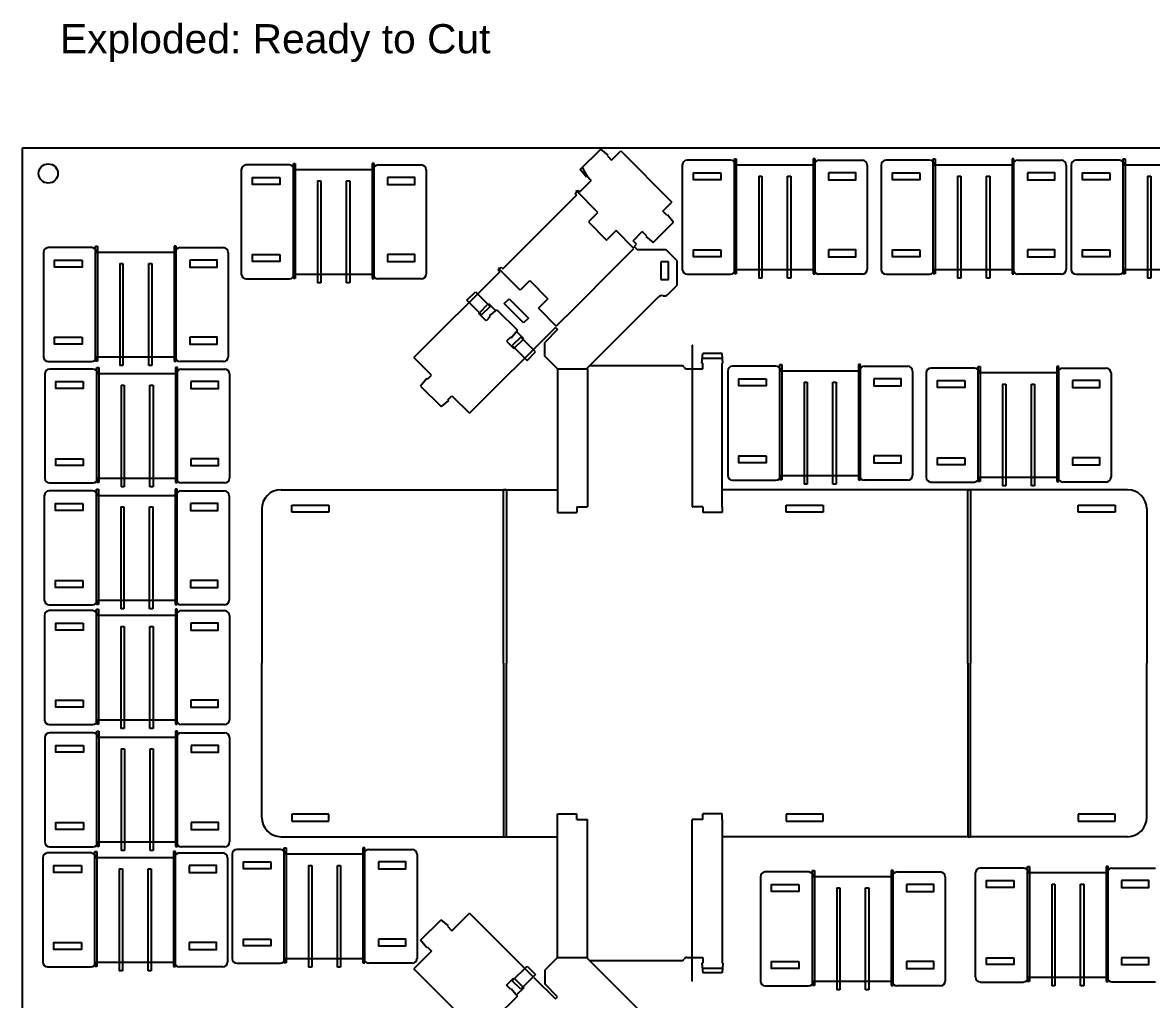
# Model space of a CAD drawing. Header units: inches. Extents: x 1422.9 to 1482.5, y 123.1 to 197.2.
# Drawn here: x 1450.92 to 1457.83, y 152.89 to 158.87 of the extents above; entities that cross this region are included whole.
import ezdxf

# ---------------------------------------------------------------- set-up
doc = ezdxf.new("R2010")
doc.units = ezdxf.units.IN
doc.header["$LTSCALE"] = 0.2
doc.header["$MEASUREMENT"] = 0
doc.layers.get('0').update_dxf_attribs({"color": 255})
for name, color, linetype in [('EXTENTS', 5, 'Continuous'), ('FLEXURES', 1, 'Continuous'), ('OUTLINES', 250, 'Continuous')]:
    doc.layers.add(name, color=color, linetype=linetype)
doc.styles.get("Standard").update_dxf_attribs({"font": 'arial.ttf'})

msp = doc.modelspace()

# ---------------------------------------------------------------- linework, layer by layer
at = {"layer": 'EXTENTS', "color": 3}
for p, q in [((1450.9159, 147.3841), (1450.9159, 158.1057)), ((1450.9159, 158.1057), (1464.5534, 158.1057)), ((1452.7236, 157.9021), (1452.7236, 157.2785)), ((1452.7236, 157.9021), (1452.7433, 157.9021)), ((1452.7433, 157.9021), (1452.7433, 157.2785)), ((1452.9008, 157.9021), (1452.9205, 157.9021)), ((1452.9008, 157.2785), (1452.9008, 157.9021)), ((1452.9205, 157.9021), (1452.9205, 157.2785)), ((1455.4253, 157.9309), (1455.4253, 157.3073)), ((1455.4253, 157.9309), (1455.4449, 157.9309)), ((1455.4449, 157.9309), (1455.4449, 157.3073)), ((1455.6024, 157.9309), (1455.6221, 157.9309)), ((1455.6024, 157.3073), (1455.6024, 157.9309)), ((1455.6221, 157.9309), (1455.6221, 157.3073)), ((1456.6439, 157.9309), (1456.6439, 157.3073)), ((1456.6439, 157.9309), (1456.6635, 157.9309)), ((1456.6635, 157.9309), (1456.6635, 157.3073)), ((1456.821, 157.9309), (1456.8407, 157.9309)), ((1456.821, 157.3073), (1456.821, 157.9309)), ((1456.8407, 157.9309), (1456.8407, 157.3073)), ((1457.8077, 157.9309), (1457.8077, 157.3073)), ((1457.8077, 157.9309), (1457.8274, 157.9309)), ((1457.8274, 157.9309), (1457.8274, 157.3073)), ((1451.5114, 157.3956), (1451.5114, 156.772)), ((1451.5114, 157.3956), (1451.5311, 157.3956)), ((1451.5311, 157.3956), (1451.5311, 156.772)), ((1451.6886, 157.3956), (1451.7083, 157.3956)), ((1451.6886, 156.772), (1451.6886, 157.3956)), ((1451.7083, 157.3956), (1451.7083, 156.772)), ((1452.7433, 157.2785), (1452.7236, 157.2785)), ((1452.9205, 157.2785), (1452.9008, 157.2785)), ((1455.4449, 157.3073), (1455.4253, 157.3073)), ((1455.6221, 157.3073), (1455.6024, 157.3073)), ((1456.6635, 157.3073), (1456.6439, 157.3073)), ((1456.8407, 157.3073), (1456.821, 157.3073)), ((1457.8274, 157.3073), (1457.8077, 157.3073)), ((1451.5311, 156.772), (1451.5114, 156.772)), ((1451.7083, 156.772), (1451.6886, 156.772)), ((1451.5193, 156.6517), (1451.5193, 156.0281)), ((1451.5193, 156.6517), (1451.539, 156.6517)), ((1451.539, 156.6517), (1451.539, 156.0281)), ((1451.6965, 156.6517), (1451.7162, 156.6517)), ((1451.6965, 156.0281), (1451.6965, 156.6517)), ((1451.7162, 156.6517), (1451.7162, 156.0281)), ((1455.7033, 156.6689), (1455.7033, 156.0453)), ((1455.7033, 156.6689), (1455.723, 156.6689)), ((1455.723, 156.6689), (1455.723, 156.0453)), ((1455.8805, 156.6689), (1455.9002, 156.6689)), ((1455.8805, 156.0453), (1455.8805, 156.6689)), ((1455.9002, 156.6689), (1455.9002, 156.0453)), ((1456.9192, 156.6577), (1456.9192, 156.0341)), ((1456.9192, 156.6577), (1456.9388, 156.6577)), ((1456.9388, 156.6577), (1456.9388, 156.0341)), ((1457.0963, 156.6577), (1457.116, 156.6577)), ((1457.0963, 156.0341), (1457.0963, 156.6577)), ((1457.116, 156.6577), (1457.116, 156.0341)), ((1451.539, 156.0281), (1451.5193, 156.0281)), ((1451.7162, 156.0281), (1451.6965, 156.0281)), ((1455.723, 156.0453), (1455.7033, 156.0453)), ((1455.9002, 156.0453), (1455.8805, 156.0453)), ((1456.9388, 156.0341), (1456.9192, 156.0341)), ((1457.116, 156.0341), (1457.0963, 156.0341)), ((1451.517, 155.9051), (1451.517, 155.2816)), ((1451.517, 155.9051), (1451.5367, 155.9051)), ((1451.5367, 155.9051), (1451.5367, 155.2816)), ((1451.6941, 155.9051), (1451.7138, 155.9051)), ((1451.6941, 155.2816), (1451.6941, 155.9051)), ((1451.7138, 155.9051), (1451.7138, 155.2816)), ((1451.5367, 155.2816), (1451.517, 155.2816)), ((1451.7138, 155.2816), (1451.6941, 155.2816)), ((1451.5181, 155.1716), (1451.5181, 154.548)), ((1451.5181, 155.1716), (1451.5378, 155.1716)), ((1451.5378, 155.1716), (1451.5378, 154.548)), ((1451.6953, 155.1716), (1451.715, 155.1716)), ((1451.6953, 154.548), (1451.6953, 155.1716)), ((1451.715, 155.1716), (1451.715, 154.548)), ((1451.5378, 154.548), (1451.5181, 154.548)), ((1451.715, 154.548), (1451.6953, 154.548)), ((1451.5196, 154.4231), (1451.5196, 153.7995)), ((1451.5196, 154.4231), (1451.5393, 154.4231)), ((1451.5393, 154.4231), (1451.5393, 153.7995)), ((1451.6968, 154.4231), (1451.7165, 154.4231)), ((1451.6968, 153.7995), (1451.6968, 154.4231)), ((1451.7165, 154.4231), (1451.7165, 153.7995)), ((1451.5393, 153.7995), (1451.5196, 153.7995)), ((1451.7165, 153.7995), (1451.6968, 153.7995)), ((1451.5075, 153.6869), (1451.5075, 153.0633)), ((1451.5075, 153.6869), (1451.5271, 153.6869)), ((1451.5271, 153.6869), (1451.5271, 153.0633)), ((1451.6846, 153.6869), (1451.7043, 153.6869)), ((1451.6846, 153.0633), (1451.6846, 153.6869)), ((1451.7043, 153.6869), (1451.7043, 153.0633)), ((1452.6675, 153.7089), (1452.6675, 153.0853)), ((1452.6675, 153.7089), (1452.6872, 153.7089)), ((1452.6872, 153.7089), (1452.6872, 153.0853)), ((1452.8447, 153.7089), (1452.8644, 153.7089)), ((1452.8447, 153.0853), (1452.8447, 153.7089)), ((1452.8644, 153.7089), (1452.8644, 153.0853)), ((1457.2206, 153.5944), (1457.2206, 152.9709)), ((1457.2206, 153.5944), (1457.2402, 153.5944)), ((1457.2402, 153.5944), (1457.2402, 152.9709)), ((1457.3977, 153.5944), (1457.4174, 153.5944)), ((1457.3977, 152.9709), (1457.3977, 153.5944)), ((1457.4174, 153.5944), (1457.4174, 152.9709)), ((1455.9034, 153.5705), (1455.9034, 152.9469)), ((1455.9034, 153.5705), (1455.9231, 153.5705)), ((1455.9231, 153.5705), (1455.9231, 152.9469)), ((1456.0806, 153.5705), (1456.1003, 153.5705)), ((1456.0806, 152.9469), (1456.0806, 153.5705)), ((1456.1003, 153.5705), (1456.1003, 152.9469)), ((1451.5271, 153.0633), (1451.5075, 153.0633)), ((1451.7043, 153.0633), (1451.6846, 153.0633)), ((1452.6872, 153.0853), (1452.6675, 153.0853)), ((1452.8644, 153.0853), (1452.8447, 153.0853)), ((1457.2402, 152.9709), (1457.2206, 152.9709)), ((1457.4174, 152.9709), (1457.3977, 152.9709)), ((1455.9231, 152.9469), (1455.9034, 152.9469)), ((1456.1003, 152.9469), (1456.0806, 152.9469))]:
    msp.add_line(p, q, dxfattribs=at)
at = {"layer": 'FLEXURES'}
for p, q in [((1455.2766, 157.3331), (1455.2766, 158.0388)), ((1455.2766, 158.0388), (1455.2884, 158.0388)), ((1455.2884, 158.0388), (1455.2884, 157.3331)), ((1455.7589, 158.0388), (1455.7589, 157.3331)), ((1455.7707, 158.0388), (1455.7589, 158.0388)), ((1455.7707, 157.3331), (1455.7707, 158.0388)), ((1456.4952, 157.3331), (1456.4952, 158.0388)), ((1456.4952, 158.0388), (1456.5071, 158.0388)), ((1456.5071, 158.0388), (1456.5071, 157.3331)), ((1456.9775, 158.0388), (1456.9775, 157.3331)), ((1456.9893, 158.0388), (1456.9775, 158.0388)), ((1456.9893, 157.3331), (1456.9893, 158.0388)), ((1457.6591, 157.3331), (1457.6591, 158.0388)), ((1457.6591, 158.0388), (1457.6709, 158.0388)), ((1457.6709, 158.0388), (1457.6709, 157.3331)), ((1452.575, 157.3043), (1452.575, 158.0099)), ((1452.575, 158.0099), (1452.5868, 158.0099)), ((1452.5868, 158.0099), (1452.5868, 157.3043)), ((1453.0573, 158.0099), (1453.0573, 157.3043)), ((1453.0691, 158.0099), (1453.0573, 158.0099)), ((1453.0691, 157.3043), (1453.0691, 158.0099)), ((1454.3085, 157.8422), (1454.304, 157.8377)), ((1454.4406, 157.7099), (1454.3085, 157.8422)), ((1454.6614, 157.4889), (1454.5518, 157.5984)), ((1451.3628, 156.7978), (1451.3628, 157.5035)), ((1451.3628, 157.5035), (1451.3746, 157.5035)), ((1451.3746, 157.5035), (1451.3746, 156.7978)), ((1451.8451, 157.5035), (1451.8451, 156.7978)), ((1451.8569, 157.5035), (1451.8451, 157.5035)), ((1451.8569, 156.7978), (1451.8569, 157.5035)), ((1454.5487, 157.3761), (1454.6614, 157.4889)), ((1453.8361, 157.3709), (1453.8316, 157.3664)), ((1453.9646, 157.2333), (1453.8316, 157.3664)), ((1454.2982, 157.1254), (1454.5487, 157.376)), ((1455.2884, 157.3331), (1455.2766, 157.3331)), ((1455.7589, 157.3331), (1455.7707, 157.3331)), ((1456.5071, 157.3331), (1456.4952, 157.3331)), ((1456.9775, 157.3331), (1456.9893, 157.3331)), ((1457.6709, 157.3331), (1457.6591, 157.3331)), ((1452.5868, 157.3043), (1452.575, 157.3043)), ((1453.0573, 157.3043), (1453.0691, 157.3043)), ((1454.3818, 157.2089), (1454.4652, 157.2925)), ((1453.6378, 157.1721), (1453.6903, 157.2239)), ((1453.6903, 157.2239), (1453.7806, 157.1332)), ((1453.728, 157.0814), (1453.6378, 157.1721)), ((1453.7806, 157.1332), (1453.728, 157.0814)), ((1454.0759, 157.1219), (1454.1853, 157.0123)), ((1453.9677, 156.9459), (1453.9158, 156.8934)), ((1454.0583, 156.8556), (1453.9677, 156.9459)), ((1453.9158, 156.8934), (1454.0064, 156.8031)), ((1454.0064, 156.8031), (1454.0583, 156.8556)), ((1455.0176, 156.8962), (1455.0176, 155.9062)), ((1455.0205, 156.8962), (1455.0176, 156.8962)), ((1451.3746, 156.7978), (1451.3628, 156.7978)), ((1451.8451, 156.7978), (1451.8569, 156.7978)), ((1455.5547, 156.0711), (1455.5547, 156.7768)), ((1455.5547, 156.7768), (1455.5665, 156.7768)), ((1455.5665, 156.7768), (1455.5665, 156.0711)), ((1456.037, 156.7768), (1456.037, 156.0711)), ((1456.0488, 156.7768), (1456.037, 156.7768)), ((1456.0488, 156.0711), (1456.0488, 156.7768)), ((1451.3707, 156.0539), (1451.3707, 156.7596)), ((1451.3707, 156.7596), (1451.3825, 156.7596)), ((1451.3825, 156.7596), (1451.3825, 156.0539)), ((1451.853, 156.7596), (1451.853, 156.0539)), ((1451.8648, 156.7596), (1451.853, 156.7596)), ((1451.8648, 156.0539), (1451.8648, 156.7596)), ((1454.1938, 156.7508), (1454.3768, 156.7508)), ((1454.3768, 156.7508), (1454.3768, 155.9062)), ((1456.7705, 156.0599), (1456.7705, 156.7656)), ((1456.7705, 156.7656), (1456.7823, 156.7656)), ((1456.7823, 156.7656), (1456.7823, 156.0599)), ((1457.2528, 156.7656), (1457.2528, 156.0599)), ((1457.2646, 156.7656), (1457.2528, 156.7656)), ((1457.2646, 156.0599), (1457.2646, 156.7656)), ((1451.3684, 155.3073), (1451.3684, 156.013)), ((1451.3684, 156.013), (1451.3802, 156.013)), ((1451.3825, 156.0539), (1451.3707, 156.0539)), ((1451.3802, 156.013), (1451.3802, 155.3073)), ((1451.8506, 156.013), (1451.8506, 155.3073)), ((1451.8625, 156.013), (1451.8506, 156.013)), ((1451.853, 156.0539), (1451.8648, 156.0539)), ((1451.8625, 155.3073), (1451.8625, 156.013)), ((1455.5665, 156.0711), (1455.5547, 156.0711)), ((1456.037, 156.0711), (1456.0488, 156.0711)), ((1456.7823, 156.0599), (1456.7705, 156.0599)), ((1457.2528, 156.0599), (1457.2646, 156.0599)), ((1453.8618, 154.9477), (1453.8618, 156.0109)), ((1453.8618, 156.0109), (1453.8795, 156.0109)), ((1453.8795, 156.0109), (1453.8795, 154.9477)), ((1456.7061, 154.9477), (1456.7061, 156.0107)), ((1456.7061, 156.0107), (1456.7238, 156.0107)), ((1456.7238, 156.0107), (1456.7238, 154.9477)), ((1454.3739, 155.9062), (1454.3768, 155.9062)), ((1455.0176, 155.9062), (1455.0205, 155.9062)), ((1451.3802, 155.3073), (1451.3684, 155.3073)), ((1451.3695, 154.5738), (1451.3695, 155.2794)), ((1451.3695, 155.2794), (1451.3813, 155.2794)), ((1451.3813, 155.2794), (1451.3813, 154.5738)), ((1451.8506, 155.3073), (1451.8625, 155.3073)), ((1451.8518, 155.2794), (1451.8518, 154.5738)), ((1451.8636, 155.2794), (1451.8518, 155.2794)), ((1451.8636, 154.5738), (1451.8636, 155.2794)), ((1453.8618, 154.9477), (1453.8618, 153.8846)), ((1453.8795, 153.8846), (1453.8795, 154.9477)), ((1456.7061, 154.9477), (1456.7061, 153.8847)), ((1456.7238, 153.8847), (1456.7238, 154.9477)), ((1451.3813, 154.5738), (1451.3695, 154.5738)), ((1451.8518, 154.5738), (1451.8636, 154.5738)), ((1451.371, 153.8253), (1451.371, 154.531)), ((1451.371, 154.531), (1451.3828, 154.531)), ((1451.3828, 154.531), (1451.3828, 153.8253)), ((1451.8533, 154.531), (1451.8533, 153.8253)), ((1451.8651, 154.531), (1451.8533, 154.531)), ((1451.8651, 153.8253), (1451.8651, 154.531)), ((1454.3739, 153.9893), (1454.3768, 153.9893)), ((1454.3768, 153.1446), (1454.3768, 153.9893)), ((1455.0176, 152.9993), (1455.0176, 153.9893)), ((1455.0176, 153.9893), (1455.0205, 153.9893)), ((1453.8618, 153.8846), (1453.8795, 153.8846)), ((1456.7061, 153.8847), (1456.7238, 153.8847)), ((1451.3828, 153.8253), (1451.371, 153.8253)), ((1451.8533, 153.8253), (1451.8651, 153.8253)), ((1452.5189, 153.1111), (1452.5189, 153.8167)), ((1452.5189, 153.8167), (1452.5307, 153.8167)), ((1452.5307, 153.8167), (1452.5307, 153.1111)), ((1453.0012, 153.8167), (1453.0012, 153.1111)), ((1453.013, 153.8167), (1453.0012, 153.8167)), ((1453.013, 153.1111), (1453.013, 153.8167)), ((1451.3588, 153.0891), (1451.3588, 153.7948)), ((1451.3588, 153.7948), (1451.3706, 153.7948)), ((1451.3706, 153.7948), (1451.3706, 153.0891)), ((1451.8411, 153.7948), (1451.8411, 153.0891)), ((1451.8529, 153.7948), (1451.8411, 153.7948)), ((1451.8529, 153.0891), (1451.8529, 153.7948)), ((1455.7548, 152.9727), (1455.7548, 153.6784)), ((1455.7548, 153.6784), (1455.7666, 153.6784)), ((1455.7666, 153.6784), (1455.7666, 152.9727)), ((1456.2371, 153.6784), (1456.2371, 152.9727)), ((1456.2489, 153.6784), (1456.2371, 153.6784)), ((1456.2489, 152.9727), (1456.2489, 153.6784)), ((1457.0719, 152.9966), (1457.0719, 153.7023)), ((1457.0719, 153.7023), (1457.0837, 153.7023)), ((1457.0837, 153.7023), (1457.0837, 152.9966)), ((1457.5542, 153.7023), (1457.5542, 152.9966)), ((1457.566, 153.7023), (1457.5542, 153.7023)), ((1457.566, 152.9966), (1457.566, 153.7023)), ((1452.5307, 153.1111), (1452.5189, 153.1111)), ((1453.0012, 153.1111), (1453.013, 153.1111)), ((1454.1938, 153.1446), (1454.3768, 153.1446)), ((1451.3706, 153.0891), (1451.3588, 153.0891)), ((1451.8411, 153.0891), (1451.8529, 153.0891)), ((1453.9158, 153.002), (1454.0064, 153.0924)), ((1454.0583, 153.0399), (1453.9677, 152.9495)), ((1454.0064, 153.0924), (1454.0583, 153.0399)), ((1453.9677, 152.9495), (1453.9158, 153.002)), ((1455.0205, 152.9993), (1455.0176, 152.9993)), ((1455.7666, 152.9727), (1455.7548, 152.9727)), ((1456.2371, 152.9727), (1456.2489, 152.9727)), ((1457.0837, 152.9966), (1457.0719, 152.9966)), ((1457.5542, 152.9966), (1457.566, 152.9966))]:
    msp.add_line(p, q, dxfattribs=at)
at = {"layer": 'FLEXURES', "color": 1}
msp.add_line((1454.2982, 157.1254), (1454.1853, 157.0123), dxfattribs=at)
at = {"layer": 'FLEXURES'}
msp.add_circle((1451.0734, 157.9482), 0.0591, dxfattribs=at)
at = {"layer": 'OUTLINES'}
for p, q in [((1454.3324, 157.9717), (1454.4577, 158.097)), ((1454.5036, 158.0594), (1454.4577, 158.097)), ((1454.4995, 158.0553), (1454.5036, 158.0594)), ((1454.4995, 158.0553), (1454.5245, 158.0302)), ((1454.5245, 158.0302), (1454.5802, 158.0859)), ((1454.5802, 158.0859), (1454.8933, 157.7728)), ((1455.253, 158.0289), (1454.9869, 158.0289)), ((1455.7944, 158.0289), (1456.0605, 158.0289)), ((1456.4716, 158.0289), (1456.2055, 158.0289)), ((1457.013, 158.0289), (1457.2791, 158.0289)), ((1457.6355, 158.0289), (1457.3693, 158.0289)), ((1452.2557, 157.9706), (1452.2557, 157.3316)), ((1452.5514, 158.0001), (1452.2853, 158.0001)), ((1453.0632, 157.9706), (1452.5809, 157.9706)), ((1453.0927, 158.0001), (1453.3589, 158.0001)), ((1453.3884, 157.9706), (1453.3884, 157.3316)), ((1454.37, 157.9258), (1454.3324, 157.9717)), ((1454.9573, 157.9994), (1454.9573, 157.3604)), ((1455.7648, 157.9994), (1455.2825, 157.9994)), ((1456.09, 157.9994), (1456.09, 157.3604)), ((1456.1759, 157.9994), (1456.1759, 157.3604)), ((1456.9834, 157.9994), (1456.5011, 157.9994)), ((1457.3086, 157.9994), (1457.3086, 157.3604)), ((1457.3398, 157.9994), (1457.3398, 157.3604)), ((1458.1473, 157.9994), (1457.665, 157.9994)), ((1454.3297, 157.8353), (1454.3992, 157.9049)), ((1454.3742, 157.93), (1454.37, 157.9258)), ((1454.3742, 157.93), (1454.3992, 157.9049)), ((1454.0842, 157.5901), (1454.3108, 157.8166)), ((1454.301, 157.8264), (1454.3198, 157.8452)), ((1454.3108, 157.8166), (1454.301, 157.8264)), ((1454.3198, 157.8452), (1454.3297, 157.8353)), ((1454.8376, 157.7171), (1454.8933, 157.7728)), ((1454.3847, 157.6539), (1454.4406, 157.7099)), ((1454.8627, 157.692), (1454.8376, 157.7171)), ((1454.8627, 157.692), (1454.8669, 157.6962)), ((1454.8669, 157.6962), (1454.9045, 157.6503)), ((1454.3847, 157.6539), (1454.382, 157.6511)), ((1454.382, 157.6511), (1454.4934, 157.5399)), ((1454.7792, 157.525), (1454.9045, 157.6503)), ((1453.8575, 157.3637), (1454.0842, 157.5901)), ((1454.4934, 157.5399), (1454.4962, 157.5426)), ((1454.5518, 157.5984), (1454.4962, 157.5426)), ((1454.6567, 157.5361), (1454.7124, 157.5918)), ((1454.6776, 157.5152), (1454.6567, 157.5361)), ((1454.7374, 157.5668), (1454.7124, 157.5918)), ((1454.7374, 157.5668), (1454.7332, 157.5626)), ((1454.7332, 157.5626), (1454.7792, 157.525)), ((1451.3392, 157.4936), (1451.073, 157.4936)), ((1451.8805, 157.4936), (1452.1466, 157.4936)), ((1454.6626, 157.5002), (1454.6776, 157.5152)), ((1454.6626, 157.5002), (1454.6827, 157.4801)), ((1454.8583, 157.4801), (1454.6827, 157.4801)), ((1454.9263, 157.4121), (1454.8583, 157.4801)), ((1451.0435, 157.4641), (1451.0435, 156.8251)), ((1451.851, 157.4641), (1451.3687, 157.4641)), ((1452.1762, 157.4641), (1452.1762, 156.8251)), ((1454.8731, 157.4069), (1454.8266, 157.4069)), ((1454.8266, 157.4069), (1454.8266, 157.2983)), ((1454.8731, 157.2983), (1454.8731, 157.4069)), ((1454.9263, 157.2645), (1454.9263, 157.4121)), ((1452.5809, 157.3316), (1453.0632, 157.3316)), ((1453.8387, 157.345), (1453.3132, 156.82)), ((1453.8289, 157.3548), (1453.8477, 157.3736)), ((1453.8387, 157.345), (1453.8289, 157.3548)), ((1453.8477, 157.3736), (1453.8575, 157.3637)), ((1454.9869, 157.3309), (1455.253, 157.3309)), ((1455.2825, 157.3604), (1455.7648, 157.3604)), ((1456.0605, 157.3309), (1455.7944, 157.3309)), ((1456.2055, 157.3309), (1456.4716, 157.3309)), ((1456.5011, 157.3604), (1456.9834, 157.3604)), ((1457.2791, 157.3309), (1457.013, 157.3309)), ((1457.3693, 157.3309), (1457.6355, 157.3309)), ((1457.665, 157.3604), (1458.1473, 157.3604)), ((1452.2853, 157.3021), (1452.5514, 157.3021)), ((1453.3589, 157.3021), (1453.0927, 157.3021)), ((1454.0201, 157.2889), (1453.9646, 157.2333)), ((1454.0201, 157.2889), (1454.0229, 157.2917)), ((1454.0229, 157.2917), (1454.1343, 157.1804)), ((1454.8266, 157.2983), (1454.8731, 157.2983)), ((1454.8685, 157.2067), (1454.9263, 157.2645)), ((1454.3709, 156.7508), (1454.8115, 157.1914)), ((1454.8532, 157.1914), (1454.8532, 157.1914)), ((1453.71, 157.0912), (1453.7706, 157.1517)), ((1453.7706, 157.1517), (1453.8152, 157.1071)), ((1453.8667, 157.1507), (1453.8968, 157.1808)), ((1453.9853, 157.0321), (1453.8667, 157.1507)), ((1453.8968, 157.1808), (1454.0154, 157.0621)), ((1454.0759, 157.1219), (1454.1315, 157.1776)), ((1454.1343, 157.1804), (1454.1315, 157.1776)), ((1453.7552, 157.046), (1453.71, 157.0912)), ((1453.7803, 157.071), (1453.7552, 157.046)), ((1453.7761, 157.0752), (1453.822, 157.1127)), ((1453.7803, 157.071), (1453.7761, 157.0752)), ((1453.822, 157.1127), (1453.9472, 156.9874)), ((1454.0154, 157.0621), (1453.9853, 157.0321)), ((1454.1804, 157.0047), (1453.6539, 156.4788)), ((1453.9096, 156.9415), (1453.9472, 156.9874)), ((1454.1935, 156.9915), (1454.1153, 156.9128)), ((1454.1804, 157.0047), (1454.1935, 156.9915)), ((1453.9055, 156.9457), (1453.8804, 156.9206)), ((1453.8804, 156.9206), (1453.9256, 156.8754)), ((1453.9055, 156.9457), (1453.9096, 156.9415)), ((1453.9256, 156.8754), (1453.9862, 156.9359)), ((1453.9862, 156.9359), (1453.9416, 156.9805)), ((1454.1153, 156.8293), (1454.1153, 156.9128)), ((1455.0766, 156.7863), (1455.0825, 156.8453)), ((1455.2007, 156.8453), (1455.0825, 156.8453)), ((1455.2066, 156.7863), (1455.2007, 156.8453)), ((1451.073, 156.7956), (1451.3392, 156.7956)), ((1451.3687, 156.8251), (1451.851, 156.8251)), ((1452.1466, 156.7956), (1451.8805, 156.7956)), ((1453.4209, 156.7121), (1453.3132, 156.82)), ((1454.1938, 156.7508), (1454.1153, 156.8293)), ((1455.0825, 156.7863), (1455.0766, 156.7863)), ((1455.0796, 156.8158), (1455.2036, 156.8158)), ((1455.0825, 156.7508), (1455.0825, 156.7863)), ((1455.2007, 156.7508), (1455.2007, 156.7863)), ((1455.2007, 156.7863), (1455.2066, 156.7863)), ((1451.0514, 156.7202), (1451.0514, 156.0812)), ((1451.3471, 156.7497), (1451.0809, 156.7497)), ((1451.8589, 156.7202), (1451.3766, 156.7202)), ((1451.8884, 156.7497), (1452.1546, 156.7497)), ((1452.1841, 156.7202), (1452.1841, 156.0812)), ((1453.3959, 156.6871), (1453.4209, 156.7121)), ((1454.1938, 156.7508), (1454.1938, 155.9062)), ((1454.9517, 156.7705), (1454.3906, 156.7705)), ((1454.9661, 156.7705), (1454.9661, 156.7705)), ((1454.9858, 156.7508), (1454.994, 156.7508)), ((1454.994, 156.7508), (1455.0176, 156.7508)), ((1455.0176, 156.7508), (1455.0825, 156.7508)), ((1455.2007, 155.9062), (1455.2007, 156.7508)), ((1455.2354, 156.7374), (1455.2354, 156.0984)), ((1455.5311, 156.7669), (1455.2649, 156.7669)), ((1456.0429, 156.7374), (1455.5606, 156.7374)), ((1456.0724, 156.7669), (1456.3386, 156.7669)), ((1456.3681, 156.7374), (1456.3681, 156.0984)), ((1456.4512, 156.7262), (1456.4512, 156.0872)), ((1456.7469, 156.7557), (1456.4808, 156.7557)), ((1457.2587, 156.7262), (1456.7764, 156.7262)), ((1457.2882, 156.7557), (1457.5544, 156.7557)), ((1457.5839, 156.7262), (1457.5839, 156.0872)), ((1453.3917, 156.6912), (1453.3541, 156.6453)), ((1453.3541, 156.6453), (1453.4793, 156.52)), ((1453.3959, 156.6871), (1453.3917, 156.6912)), ((1453.5211, 156.5617), (1453.5461, 156.5867)), ((1453.5461, 156.5867), (1453.6539, 156.4788)), ((1453.5252, 156.5575), (1453.4793, 156.52)), ((1453.5211, 156.5617), (1453.5252, 156.5575)), ((1455.5606, 156.0984), (1456.0429, 156.0984)), ((1456.7764, 156.0872), (1457.2587, 156.0872)), ((1451.0809, 156.0517), (1451.3471, 156.0517)), ((1451.3766, 156.0812), (1451.8589, 156.0812)), ((1452.1546, 156.0517), (1451.8884, 156.0517)), ((1455.2649, 156.0689), (1455.5311, 156.0689)), ((1456.3386, 156.0689), (1456.0724, 156.0689)), ((1456.4808, 156.0577), (1456.7469, 156.0577)), ((1457.5544, 156.0577), (1457.2882, 156.0577)), ((1451.0491, 155.9736), (1451.0491, 155.3346)), ((1451.3447, 156.0031), (1451.0786, 156.0031)), ((1451.8565, 155.9736), (1451.3743, 155.9736)), ((1451.8861, 156.0031), (1452.1522, 156.0031)), ((1452.1817, 155.9736), (1452.1817, 155.3346)), ((1452.4993, 156.0107), (1453.8704, 156.0107)), ((1453.8704, 156.0107), (1454.1938, 156.0107)), ((1456.7149, 156.0107), (1455.2007, 156.0107)), ((1457.6846, 156.0107), (1456.7149, 156.0107)), ((1452.3812, 155.8926), (1452.3812, 154.9477)), ((1452.5652, 155.8727), (1452.5652, 155.9152)), ((1452.5652, 155.9152), (1452.7918, 155.9152)), ((1452.7918, 155.9152), (1452.7918, 155.8727)), ((1454.1938, 155.9062), (1454.1938, 155.8707)), ((1454.3119, 155.9062), (1454.3768, 155.9062)), ((1454.3119, 155.9062), (1454.3119, 155.8707)), ((1455.0825, 155.9062), (1455.0176, 155.9062)), ((1455.0825, 155.9062), (1455.0825, 155.8707)), ((1455.2007, 155.9062), (1455.2007, 155.8707)), ((1455.5936, 155.8727), (1455.5936, 155.9152)), ((1455.5936, 155.9152), (1455.8202, 155.9152)), ((1455.8202, 155.9152), (1455.8202, 155.8727)), ((1457.3833, 155.8727), (1457.3833, 155.9152)), ((1457.3833, 155.9152), (1457.6099, 155.9152)), ((1457.6099, 155.9152), (1457.6099, 155.8727)), ((1457.8028, 155.8926), (1457.8028, 154.9477)), ((1452.7918, 155.8727), (1452.5652, 155.8727)), ((1454.1938, 155.8707), (1454.3119, 155.8707)), ((1455.2007, 155.8707), (1455.0825, 155.8707)), ((1455.8202, 155.8727), (1455.5936, 155.8727)), ((1457.6099, 155.8727), (1457.3833, 155.8727)), ((1451.3743, 155.3346), (1451.8565, 155.3346)), ((1451.0786, 155.3051), (1451.3447, 155.3051)), ((1451.3459, 155.2696), (1451.0797, 155.2696)), ((1452.1522, 155.3051), (1451.8861, 155.3051)), ((1451.8872, 155.2696), (1452.1534, 155.2696)), ((1451.0502, 155.2401), (1451.0502, 154.6011)), ((1451.8577, 155.2401), (1451.3754, 155.2401)), ((1452.1829, 155.2401), (1452.1829, 154.6011)), ((1452.3812, 154.0028), (1452.3812, 154.9477)), ((1457.8028, 154.0028), (1457.8028, 154.9477)), ((1451.0797, 154.5716), (1451.3459, 154.5716)), ((1451.3754, 154.6011), (1451.8577, 154.6011)), ((1452.1534, 154.5716), (1451.8872, 154.5716)), ((1451.0517, 154.4916), (1451.0517, 153.8526)), ((1451.3474, 154.5211), (1451.0813, 154.5211)), ((1451.8592, 154.4916), (1451.3769, 154.4916)), ((1451.8887, 154.5211), (1452.1549, 154.5211)), ((1452.1844, 154.4916), (1452.1844, 153.8526)), ((1452.5652, 154.0227), (1452.5652, 153.9802)), ((1452.7918, 154.0227), (1452.5652, 154.0227)), ((1452.7918, 153.9802), (1452.7918, 154.0227)), ((1454.1938, 153.9893), (1454.1938, 154.0247)), ((1454.1938, 154.0247), (1454.3119, 154.0247)), ((1454.3119, 153.9893), (1454.3119, 154.0247)), ((1455.0825, 153.9893), (1455.0825, 154.0247)), ((1455.2007, 154.0247), (1455.0825, 154.0247)), ((1455.2007, 153.9893), (1455.2007, 154.0247)), ((1455.5936, 154.0227), (1455.5936, 153.9802)), ((1455.8202, 154.0227), (1455.5936, 154.0227)), ((1455.8202, 153.9802), (1455.8202, 154.0227)), ((1457.3833, 154.0227), (1457.3833, 153.9802)), ((1457.6099, 154.0227), (1457.3833, 154.0227)), ((1457.6099, 153.9802), (1457.6099, 154.0227)), ((1452.5652, 153.9802), (1452.7918, 153.9802)), ((1454.1938, 153.1446), (1454.1938, 153.9893)), ((1454.3119, 153.9893), (1454.3768, 153.9893)), ((1455.0825, 153.9893), (1455.0176, 153.9893)), ((1455.2007, 153.9893), (1455.2007, 153.1446)), ((1455.5936, 153.9802), (1455.8202, 153.9802)), ((1457.3833, 153.9802), (1457.6099, 153.9802)), ((1452.4993, 153.8847), (1453.8704, 153.8847)), ((1453.8704, 153.8847), (1454.1938, 153.8847)), ((1456.7149, 153.8847), (1455.2007, 153.8847)), ((1457.6846, 153.8847), (1456.7149, 153.8847)), ((1451.0813, 153.8231), (1451.3474, 153.8231)), ((1451.3769, 153.8526), (1451.8592, 153.8526)), ((1452.1549, 153.8231), (1451.8887, 153.8231)), ((1452.4953, 153.8069), (1452.2291, 153.8069)), ((1453.0366, 153.8069), (1453.3027, 153.8069)), ((1451.0395, 153.7554), (1451.0395, 153.1164)), ((1451.3352, 153.7849), (1451.0691, 153.7849)), ((1451.847, 153.7554), (1451.3647, 153.7554)), ((1451.8766, 153.7849), (1452.1427, 153.7849)), ((1452.1722, 153.7554), (1452.1722, 153.1164)), ((1452.1996, 153.7774), (1452.1996, 153.1384)), ((1453.0071, 153.7774), (1452.5248, 153.7774)), ((1453.3323, 153.7774), (1453.3323, 153.1384)), ((1455.7312, 153.6685), (1455.465, 153.6685)), ((1456.2725, 153.6685), (1456.5386, 153.6685)), ((1456.7526, 153.6629), (1456.7526, 153.024)), ((1457.0483, 153.6925), (1456.7822, 153.6925)), ((1457.5601, 153.6629), (1457.0778, 153.6629)), ((1457.5897, 153.6925), (1457.8558, 153.6925)), ((1455.4355, 153.639), (1455.4355, 153)), ((1456.243, 153.639), (1455.7607, 153.639)), ((1456.5682, 153.639), (1456.5682, 153)), ((1453.5461, 153.3087), (1453.6539, 153.4166)), ((1454.0488, 153.0222), (1453.6539, 153.4166)), ((1453.3541, 153.2501), (1453.4793, 153.3755)), ((1453.5252, 153.3379), (1453.4793, 153.3755)), ((1453.5211, 153.3337), (1453.5252, 153.3379)), ((1453.5211, 153.3337), (1453.5461, 153.3087)), ((1453.3917, 153.2042), (1453.3541, 153.2501)), ((1453.4209, 153.1834), (1453.3132, 153.0755)), ((1453.3959, 153.2084), (1453.3917, 153.2042)), ((1453.3959, 153.2084), (1453.4209, 153.1834)), ((1451.3647, 153.1164), (1451.847, 153.1164)), ((1452.2291, 153.1089), (1452.4953, 153.1089)), ((1452.5248, 153.1384), (1453.0071, 153.1384)), ((1453.3027, 153.1089), (1453.0366, 153.1089)), ((1454.1938, 153.1446), (1454.1153, 153.0662)), ((1454.3709, 153.1446), (1454.8115, 152.7041)), ((1454.9517, 153.1249), (1454.3906, 153.1249)), ((1454.9661, 153.1249), (1454.9661, 153.1249)), ((1454.9858, 153.1446), (1454.994, 153.1446)), ((1454.994, 153.1446), (1455.0176, 153.1446)), ((1455.0176, 153.1446), (1455.0825, 153.1446)), ((1455.0825, 153.1092), (1455.0766, 153.1092)), ((1455.0766, 153.1092), (1455.0825, 153.0501)), ((1455.0825, 153.1446), (1455.0825, 153.1092)), ((1455.2007, 153.1446), (1455.2007, 153.1092)), ((1455.2007, 153.1092), (1455.2066, 153.1092)), ((1455.2066, 153.1092), (1455.2007, 153.0501)), ((1451.0691, 153.0869), (1451.3352, 153.0869)), ((1452.1427, 153.0869), (1451.8766, 153.0869)), ((1453.8387, 152.5505), (1453.3132, 153.0755)), ((1454.1153, 153.0662), (1454.1153, 152.9827)), ((1455.0796, 153.0797), (1455.2036, 153.0797)), ((1455.2007, 153.0501), (1455.0825, 153.0501)), ((1453.8804, 152.9748), (1453.9256, 153.0201)), ((1453.9055, 152.9498), (1453.8804, 152.9748)), ((1453.9256, 153.0201), (1453.9862, 152.9595)), ((1454.0488, 153.0222), (1454.1804, 152.8908)), ((1454.1935, 152.9039), (1454.1153, 152.9827)), ((1455.465, 152.9705), (1455.7312, 152.9705)), ((1455.7607, 153), (1456.243, 153)), ((1456.5386, 152.9705), (1456.2725, 152.9705)), ((1456.7822, 152.9944), (1457.0483, 152.9944)), ((1457.0778, 153.024), (1457.5601, 153.024)), ((1457.8558, 152.9944), (1457.5897, 152.9944)), ((1453.822, 152.7827), (1453.9472, 152.9081)), ((1453.9055, 152.9498), (1453.9096, 152.954)), ((1453.9096, 152.954), (1453.9472, 152.9081)), ((1453.9862, 152.9595), (1453.9416, 152.9149)), ((1454.1804, 152.8908), (1454.1935, 152.9039))]:
    msp.add_line(p, q, dxfattribs=at)
for points in [[(1455.194, 157.9522), (1455.194, 157.9097), (1455.0262, 157.9097), (1455.0262, 157.9522)], [(1455.8534, 157.9522), (1455.8534, 157.9097), (1456.0211, 157.9097), (1456.0211, 157.9522)], [(1456.4126, 157.9522), (1456.4126, 157.9097), (1456.2448, 157.9097), (1456.2448, 157.9522)], [(1457.072, 157.9522), (1457.072, 157.9097), (1457.2397, 157.9097), (1457.2397, 157.9522)], [(1457.5764, 157.9522), (1457.5764, 157.9097), (1457.4087, 157.9097), (1457.4087, 157.9522)], [(1452.4923, 157.9233), (1452.4923, 157.8808), (1452.3246, 157.8808), (1452.3246, 157.9233)], [(1453.1518, 157.9233), (1453.1518, 157.8808), (1453.3195, 157.8808), (1453.3195, 157.9233)], [(1455.194, 157.4797), (1455.194, 157.4372), (1455.0262, 157.4372), (1455.0262, 157.4797)], [(1455.8534, 157.4797), (1455.8534, 157.4372), (1456.0211, 157.4372), (1456.0211, 157.4797)], [(1456.4126, 157.4797), (1456.4126, 157.4372), (1456.2448, 157.4372), (1456.2448, 157.4797)], [(1457.072, 157.4797), (1457.072, 157.4372), (1457.2397, 157.4372), (1457.2397, 157.4797)], [(1457.5764, 157.4797), (1457.5764, 157.4372), (1457.4087, 157.4372), (1457.4087, 157.4797)], [(1451.2801, 157.4168), (1451.2801, 157.3743), (1451.1124, 157.3743), (1451.1124, 157.4168)], [(1451.9396, 157.4168), (1451.9396, 157.3743), (1452.1073, 157.3743), (1452.1073, 157.4168)], [(1452.4923, 157.4509), (1452.4923, 157.4084), (1452.3246, 157.4084), (1452.3246, 157.4509)], [(1453.1518, 157.4509), (1453.1518, 157.4084), (1453.3195, 157.4084), (1453.3195, 157.4509)], [(1451.2801, 156.9444), (1451.2801, 156.9019), (1451.1124, 156.9019), (1451.1124, 156.9444)], [(1451.9396, 156.9444), (1451.9396, 156.9019), (1452.1073, 156.9019), (1452.1073, 156.9444)], [(1451.288, 156.6729), (1451.288, 156.6304), (1451.1203, 156.6304), (1451.1203, 156.6729)], [(1451.9475, 156.6729), (1451.9475, 156.6304), (1452.1152, 156.6304), (1452.1152, 156.6729)], [(1455.472, 156.6901), (1455.472, 156.6476), (1455.3043, 156.6476), (1455.3043, 156.6901)], [(1456.1315, 156.6901), (1456.1315, 156.6476), (1456.2992, 156.6476), (1456.2992, 156.6901)], [(1456.6879, 156.679), (1456.6879, 156.6364), (1456.5201, 156.6364), (1456.5201, 156.679)], [(1457.3473, 156.679), (1457.3473, 156.6364), (1457.515, 156.6364), (1457.515, 156.679)], [(1451.288, 156.2005), (1451.288, 156.158), (1451.1203, 156.158), (1451.1203, 156.2005)], [(1451.9475, 156.2005), (1451.9475, 156.158), (1452.1152, 156.158), (1452.1152, 156.2005)], [(1455.472, 156.2177), (1455.472, 156.1752), (1455.3043, 156.1752), (1455.3043, 156.2177)], [(1456.1315, 156.2177), (1456.1315, 156.1752), (1456.2992, 156.1752), (1456.2992, 156.2177)], [(1456.6879, 156.2065), (1456.6879, 156.164), (1456.5201, 156.164), (1456.5201, 156.2065)], [(1457.3473, 156.2065), (1457.3473, 156.164), (1457.515, 156.164), (1457.515, 156.2065)], [(1451.2857, 155.9264), (1451.2857, 155.8839), (1451.118, 155.8839), (1451.118, 155.9264)], [(1451.9451, 155.9264), (1451.9451, 155.8839), (1452.1128, 155.8839), (1452.1128, 155.9264)], [(1451.2857, 155.4539), (1451.2857, 155.4114), (1451.118, 155.4114), (1451.118, 155.4539)], [(1451.9451, 155.4539), (1451.9451, 155.4114), (1452.1128, 155.4114), (1452.1128, 155.4539)], [(1451.2868, 155.1928), (1451.2868, 155.1503), (1451.1191, 155.1503), (1451.1191, 155.1928)], [(1451.9463, 155.1928), (1451.9463, 155.1503), (1452.114, 155.1503), (1452.114, 155.1928)], [(1451.2868, 154.7204), (1451.2868, 154.6779), (1451.1191, 154.6779), (1451.1191, 154.7204)], [(1451.9463, 154.7204), (1451.9463, 154.6779), (1452.114, 154.6779), (1452.114, 154.7204)], [(1451.2883, 154.4443), (1451.2883, 154.4018), (1451.1206, 154.4018), (1451.1206, 154.4443)], [(1451.9478, 154.4443), (1451.9478, 154.4018), (1452.1155, 154.4018), (1452.1155, 154.4443)], [(1451.2883, 153.9719), (1451.2883, 153.9294), (1451.1206, 153.9294), (1451.1206, 153.9719)], [(1451.9478, 153.9719), (1451.9478, 153.9294), (1452.1155, 153.9294), (1452.1155, 153.9719)], [(1451.2762, 153.7082), (1451.2762, 153.6656), (1451.1084, 153.6656), (1451.1084, 153.7082)], [(1451.9356, 153.7082), (1451.9356, 153.6656), (1452.1033, 153.6656), (1452.1033, 153.7082)], [(1452.4362, 153.7301), (1452.4362, 153.6876), (1452.2685, 153.6876), (1452.2685, 153.7301)], [(1453.0957, 153.7301), (1453.0957, 153.6876), (1453.2634, 153.6876), (1453.2634, 153.7301)], [(1456.9893, 153.6157), (1456.9893, 153.5732), (1456.8215, 153.5732), (1456.8215, 153.6157)], [(1457.6487, 153.6157), (1457.6487, 153.5732), (1457.8164, 153.5732), (1457.8164, 153.6157)], [(1455.6721, 153.5918), (1455.6721, 153.5492), (1455.5044, 153.5492), (1455.5044, 153.5918)], [(1456.3316, 153.5918), (1456.3316, 153.5492), (1456.4993, 153.5492), (1456.4993, 153.5918)], [(1452.4362, 153.2577), (1452.4362, 153.2152), (1452.2685, 153.2152), (1452.2685, 153.2577)], [(1453.0957, 153.2577), (1453.0957, 153.2152), (1453.2634, 153.2152), (1453.2634, 153.2577)], [(1451.2762, 153.2357), (1451.2762, 153.1932), (1451.1084, 153.1932), (1451.1084, 153.2357)], [(1451.9356, 153.2357), (1451.9356, 153.1932), (1452.1033, 153.1932), (1452.1033, 153.2357)], [(1455.6721, 153.1193), (1455.6721, 153.0768), (1455.5044, 153.0768), (1455.5044, 153.1193)], [(1456.3316, 153.1193), (1456.3316, 153.0768), (1456.4993, 153.0768), (1456.4993, 153.1193)], [(1456.9893, 153.1432), (1456.9893, 153.1007), (1456.8215, 153.1007), (1456.8215, 153.1432)], [(1457.6487, 153.1432), (1457.6487, 153.1007), (1457.8164, 153.1007), (1457.8164, 153.1432)]]:
    msp.add_lwpolyline(points, close=True, dxfattribs=at)
for centre, radius, start, end in [((1454.9869, 157.9994), 0.0295, 90, 180), ((1455.253, 157.9994), 0.0295, 0, 90), ((1455.7944, 157.9994), 0.0295, 90, 180), ((1456.0605, 157.9994), 0.0295, 0, 90), ((1456.2055, 157.9994), 0.0295, 90, 180), ((1456.4716, 157.9994), 0.0295, 0, 90), ((1457.013, 157.9994), 0.0295, 90, 180), ((1457.2791, 157.9994), 0.0295, 0, 90), ((1457.3693, 157.9994), 0.0295, 90, 180), ((1457.6355, 157.9994), 0.0295, 0, 90), ((1452.2853, 157.9706), 0.0295, 90, 180), ((1452.5514, 157.9706), 0.0295, 0, 90), ((1453.0927, 157.9706), 0.0295, 90, 180), ((1453.3589, 157.9706), 0.0295, 0, 90), ((1454.5802, 158.0859), 0.2559, 203.33182, 225), ((1451.073, 157.4641), 0.0295, 90, 180), ((1451.3392, 157.4641), 0.0295, 0, 90), ((1451.8805, 157.4641), 0.0295, 90, 180), ((1452.1466, 157.4641), 0.0295, 0, 90), ((1452.2853, 157.3316), 0.0295, 180, 270), ((1452.5514, 157.3316), 0.0295, 270, 0), ((1453.0927, 157.3316), 0.0295, 180, 270), ((1453.3589, 157.3316), 0.0295, 270, 0), ((1454.9869, 157.3604), 0.0295, 180, 270), ((1455.253, 157.3604), 0.0295, 270, 0), ((1455.7944, 157.3604), 0.0295, 180, 270), ((1456.0605, 157.3604), 0.0295, 270, 0), ((1456.2055, 157.3604), 0.0295, 180, 270), ((1456.4716, 157.3604), 0.0295, 270, 0), ((1457.013, 157.3604), 0.0295, 180, 270), ((1457.2791, 157.3604), 0.0295, 270, 0), ((1457.3693, 157.3604), 0.0295, 180, 270), ((1457.6355, 157.3604), 0.0295, 270, 0), ((1454.8324, 157.1705), 0.0295, 75, 135), ((1454.8476, 157.2275), 0.0295, 255, 315), ((1451.073, 156.8251), 0.0295, 180, 270), ((1451.3392, 156.8251), 0.0295, 270, 0), ((1451.8805, 156.8251), 0.0295, 180, 270), ((1452.1466, 156.8251), 0.0295, 270, 0), ((1451.0809, 156.7202), 0.0295, 90, 180), ((1451.3471, 156.7202), 0.0295, 0, 90), ((1451.8884, 156.7202), 0.0295, 90, 180), ((1452.1546, 156.7202), 0.0295, 0, 90), ((1454.9517, 156.7508), 0.0197, 29.99999, 90), ((1454.9858, 156.7705), 0.0197, 209.99999, 270), ((1455.2649, 156.7374), 0.0295, 90, 180), ((1455.5311, 156.7374), 0.0295, 0, 90), ((1456.0724, 156.7374), 0.0295, 90, 180), ((1456.3386, 156.7374), 0.0295, 0, 90), ((1456.4808, 156.7262), 0.0295, 90, 180), ((1456.7469, 156.7262), 0.0295, 0, 90), ((1457.2882, 156.7262), 0.0295, 90, 180), ((1457.5544, 156.7262), 0.0295, 0, 90), ((1455.2649, 156.0984), 0.0295, 180, 270), ((1455.5311, 156.0984), 0.0295, 270, 0), ((1456.0724, 156.0984), 0.0295, 180, 270), ((1456.3386, 156.0984), 0.0295, 270, 0), ((1456.4808, 156.0872), 0.0295, 180, 270), ((1456.7469, 156.0872), 0.0295, 270, 0), ((1457.2882, 156.0872), 0.0295, 180, 270), ((1457.5544, 156.0872), 0.0295, 270, 0), ((1451.0809, 156.0812), 0.0295, 180, 270), ((1451.3471, 156.0812), 0.0295, 270, 0), ((1451.8884, 156.0812), 0.0295, 180, 270), ((1452.1546, 156.0812), 0.0295, 270, 0), ((1451.0786, 155.9736), 0.0295, 90, 180), ((1451.3447, 155.9736), 0.0295, 0, 90), ((1451.8861, 155.9736), 0.0295, 90, 180), ((1452.1522, 155.9736), 0.0295, 0, 90), ((1452.4993, 155.8926), 0.1181, 90, 180), ((1457.6846, 155.8926), 0.1181, 360, 90), ((1451.0786, 155.3346), 0.0295, 180, 270), ((1451.3447, 155.3346), 0.0295, 270, 0), ((1451.8861, 155.3346), 0.0295, 180, 270), ((1452.1522, 155.3346), 0.0295, 270, 0), ((1451.0797, 155.2401), 0.0295, 90, 180), ((1451.3459, 155.2401), 0.0295, 0, 90), ((1451.8872, 155.2401), 0.0295, 90, 180), ((1452.1534, 155.2401), 0.0295, 0, 90), ((1451.0797, 154.6011), 0.0295, 180, 270), ((1451.3459, 154.6011), 0.0295, 270, 0), ((1451.8872, 154.6011), 0.0295, 180, 270), ((1452.1534, 154.6011), 0.0295, 270, 0), ((1451.0813, 154.4916), 0.0295, 90, 180), ((1451.3474, 154.4916), 0.0295, 0, 90), ((1451.8887, 154.4916), 0.0295, 90, 180), ((1452.1549, 154.4916), 0.0295, 0, 90), ((1452.4993, 154.0028), 0.1181, 180, 270), ((1457.6846, 154.0028), 0.1181, 270, 360), ((1451.0813, 153.8526), 0.0295, 180, 270), ((1451.3474, 153.8526), 0.0295, 270, 0), ((1451.8887, 153.8526), 0.0295, 180, 270), ((1452.1549, 153.8526), 0.0295, 270, 0), ((1452.2291, 153.7774), 0.0295, 90, 180), ((1452.4953, 153.7774), 0.0295, 0, 90), ((1453.0366, 153.7774), 0.0295, 90, 180), ((1453.3027, 153.7774), 0.0295, 0, 90), ((1451.0691, 153.7554), 0.0295, 90, 180), ((1451.3352, 153.7554), 0.0295, 0, 90), ((1451.8766, 153.7554), 0.0295, 90, 180), ((1452.1427, 153.7554), 0.0295, 0, 90), ((1455.465, 153.639), 0.0295, 90, 180), ((1455.7312, 153.639), 0.0295, 0, 90), ((1456.2725, 153.639), 0.0295, 90, 180), ((1456.5386, 153.639), 0.0295, 0, 90), ((1456.7822, 153.6629), 0.0295, 90, 180), ((1457.0483, 153.6629), 0.0295, 0, 90), ((1457.5897, 153.6629), 0.0295, 90, 180), ((1451.0691, 153.1164), 0.0295, 180, 270), ((1451.3352, 153.1164), 0.0295, 270, 0), ((1451.8766, 153.1164), 0.0295, 180, 270), ((1452.1427, 153.1164), 0.0295, 270, 0), ((1452.2291, 153.1384), 0.0295, 180, 270), ((1452.4953, 153.1384), 0.0295, 270, 0), ((1453.0366, 153.1384), 0.0295, 180, 270), ((1453.3027, 153.1384), 0.0295, 270, 0), ((1454.9517, 153.1446), 0.0197, 270, 330.00001), ((1454.9858, 153.1249), 0.0197, 90, 150.00001), ((1455.465, 153), 0.0295, 180, 270), ((1455.7312, 153), 0.0295, 270, 0), ((1456.2725, 153), 0.0295, 180, 270), ((1456.5386, 153), 0.0295, 270, 0), ((1456.7822, 153.024), 0.0295, 180, 270), ((1457.0483, 153.024), 0.0295, 270, 0), ((1457.5897, 153.024), 0.0295, 180, 270)]:
    msp.add_arc(centre, radius, start, end, dxfattribs=at)

# ---------------------------------------------------------------- texts
at = {"insert": (1451.1451, 158.8631), "char_height": 0.178753, "attachment_point": 1}
msp.add_mtext_dynamic_manual_height_columns('Exploded: Ready to Cut', width=77.409892, gutter_width=1, heights=[0], dxfattribs=at)

doc.saveas('drawing.dxf')
